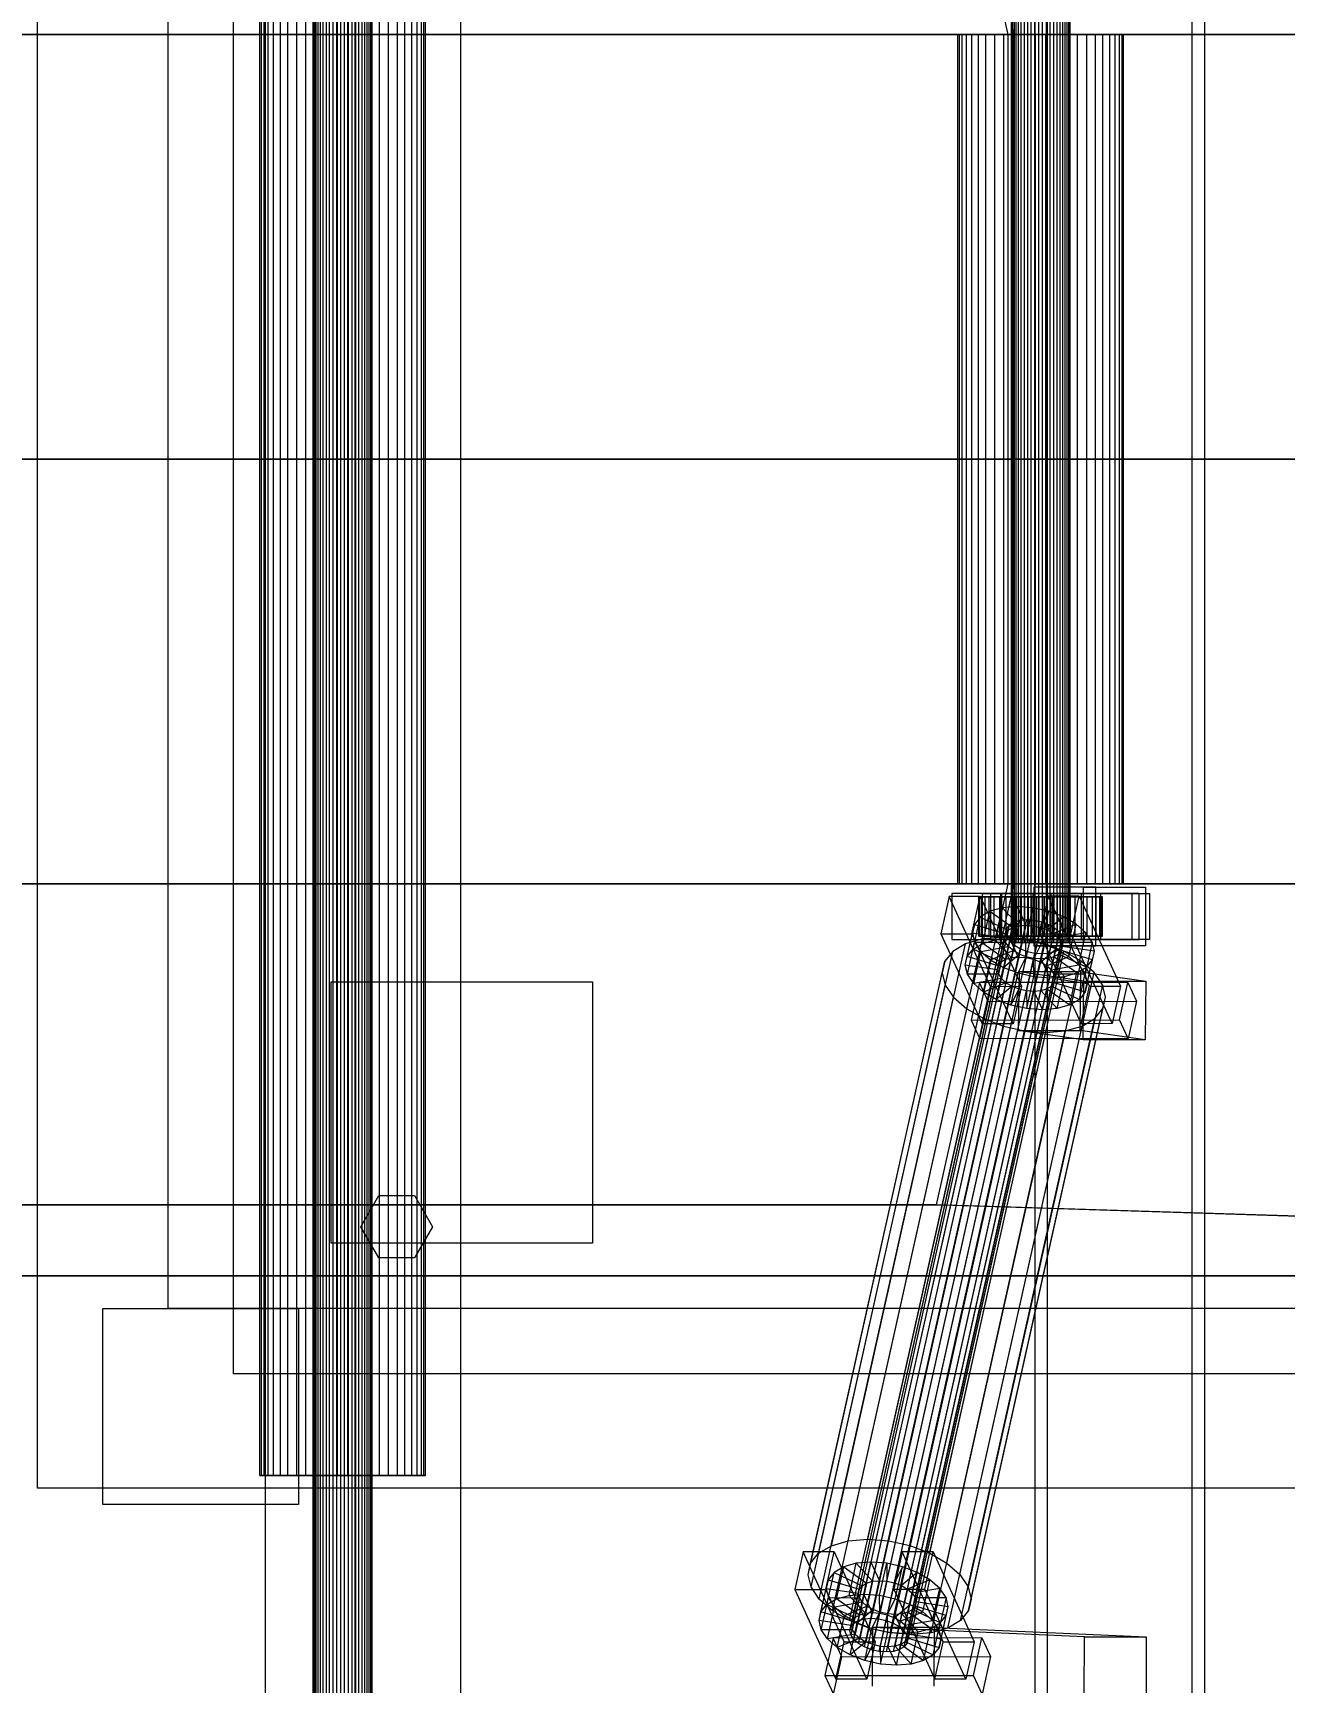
# Model space of a CAD drawing. Header units: millimetres. Extents: x -191664 to 191490, y -197311 to 10263.
# Drawn here: x 9918 to 10301, y -18374 to -17870 of the extents above; entities that cross this region are included whole.
import ezdxf

# ---------------------------------------------------------------- set-up
doc = ezdxf.new("R2010")
doc.units = ezdxf.units.MM
for name, color, linetype, lineweight in [('COTAS_INSTALACION_P', 30, 'Continuous', 0), ('superior_C01', 7, 'Continuous', 0), ('superior_mezcladora', 7, 'Continuous', 0)]:
    doc.layers.add(name, color=color, linetype=linetype, lineweight=lineweight)
doc.dimstyles.new('PLANTA_100', dxfattribs={"dimtxt": 250, "dimasz": 150, "dimexe": 150, "dimexo": 80, "dimgap": 100, "dimtad": 1, "dimtih": 1, "dimtoh": 1, "dimdec": 1, "dimdsep": 46, "dimcen": 0.09, "dimclrd": 1, "dimclre": 1, "dimclrt": 1, "dimadec": 0, "dimazin": 0, "dimtfac": 1, "dimtdec": 4, "dimtofl": 0, "dimtmove": 0, "dimatfit": 3, "dimfxl": 1, "dimtolj": 1, "dimtzin": 0, "dimarcsym": 0})

# ---------------------------------------------------------------- blocks, each defined once
blk = doc.blocks.new('*D5')
at = {"layer": 'COTAS_INSTALACION_P', "color": 1, "lineweight": -2, "transparency": 16777216}
for p, q in [((-1000, -18080), (-1000, -25850)), ((60117.12, -18080), (60117.12, -25850)), ((-850, -25700), (59967.12, -25700))]:
    blk.add_line(p, q, dxfattribs=at)
at = {"layer": 'COTAS_INSTALACION_P', "color": 1, "transparency": 16777216}
for points in [[(-850, -25675), (-850, -25725), (-1000, -25700)], [(59967.12, -25675), (59967.12, -25725), (60117.12, -25700)]]:
    blk.add_solid(points, dxfattribs=at)
at = {"layer": 'Defpoints', "color": 0, "transparency": 16777216}
for p in [(-1000, -18000), (60117.12, -18000), (60117.12, -25700)]:
    blk.add_point(p, dxfattribs=at)

msp = doc.modelspace()

# ---------------------------------------------------------------- linework, layer by layer
at = {"layer": 'superior_C01', "color": 139, "true_color": 0x354b57}
for p, q in [((9989.23, -17020), (9989.23, -18980)), ((10016.73, -17020), (10016.73, -18980)), ((10021.73, -18980), (10021.73, -17020)), ((10049.23, -18980), (10049.23, -17020)), ((10224.98, -17575), (10224.98, -18425)), ((10228.82, -18425), (10228.82, -17575)), ((10273.1, -18425), (10273.1, -17575)), ((10276.95, -17575), (10276.95, -18425)), ((10198.76, -18133.86), (10196.2, -18145.33)), ((10208.24, -18133.85), (10198.76, -18133.86)), ((10211.38, -18161.39), (10198.76, -18133.86)), ((10208.97, -18133), (10199.5, -18133)), ((10199.5, -18133), (10199.5, -18147)), ((10214.87, -18133), (10199.5, -18133)), ((10205.68, -18145.32), (10208.24, -18133.85)), ((10208.24, -18133.85), (10220.86, -18161.38)), ((10208.97, -18147), (10208.97, -18133)), ((10208.97, -18133), (10224.34, -18133)), ((10256.86, -18133), (10211.38, -18133)), ((10211.38, -18133), (10211.38, -18147)), ((10214.59, -18133), (10211.38, -18133)), ((10214.59, -18147), (10214.59, -18133)), ((10214.59, -18133), (10260.06, -18133)), ((10214.87, -18147), (10214.87, -18133)), ((10214.87, -18133), (10224.34, -18133)), ((10224.34, -18133), (10224.34, -18147)), ((10243.59, -18131), (10224.65, -18131)), ((10224.65, -18131), (10224.65, -18149)), ((10239.89, -18131), (10224.65, -18131)), ((10229.08, -18133.82), (10226.52, -18145.29)), ((10238.55, -18133.81), (10229.08, -18133.82)), ((10241.7, -18161.35), (10229.08, -18133.82)), ((10239.29, -18133), (10229.81, -18133)), ((10229.81, -18133), (10229.81, -18147)), ((10245.18, -18133), (10229.81, -18133)), ((10235.99, -18145.28), (10238.55, -18133.81)), ((10238.55, -18133.81), (10251.17, -18161.34)), ((10239.29, -18147), (10239.29, -18133)), ((10239.29, -18133), (10254.66, -18133)), ((10239.89, -18149), (10239.89, -18131)), ((10239.89, -18131), (10258.83, -18131)), ((10243.59, -18149), (10243.59, -18131)), ((10243.59, -18131), (10258.83, -18131)), ((10245.18, -18147), (10245.18, -18133)), ((10245.18, -18133), (10254.66, -18133)), ((10254.66, -18133), (10254.66, -18147)), ((10256.86, -18147), (10256.86, -18133)), ((10256.86, -18133), (10260.06, -18133)), ((10258.83, -18131), (10258.83, -18149)), ((10260.06, -18133), (10260.06, -18147)), ((10196.2, -18145.33), (10205.68, -18145.32)), ((10196.2, -18145.33), (10208.82, -18172.86)), ((10218.3, -18172.85), (10205.68, -18145.32)), ((10226.52, -18145.29), (10235.99, -18145.28)), ((10226.52, -18145.29), (10239.14, -18172.82)), ((10248.61, -18172.81), (10235.99, -18145.28)), ((10199.5, -18147), (10208.97, -18147)), ((10199.5, -18147), (10214.87, -18147)), ((10224.34, -18147), (10208.97, -18147)), ((10211.38, -18147), (10256.86, -18147)), ((10211.38, -18147), (10214.59, -18147)), ((10260.06, -18147), (10214.59, -18147)), ((10224.34, -18147), (10214.87, -18147)), ((10224.65, -18149), (10243.59, -18149)), ((10239.89, -18149), (10224.65, -18149)), ((10229.81, -18147), (10239.29, -18147)), ((10229.81, -18147), (10245.18, -18147)), ((10254.66, -18147), (10239.29, -18147)), ((10258.83, -18149), (10239.89, -18149)), ((10258.83, -18149), (10243.59, -18149)), ((10254.66, -18147), (10245.18, -18147)), ((10260.06, -18147), (10256.86, -18147)), ((10208.01, -18160.25), (10205.46, -18171.72)), ((10253.49, -18160.19), (10208.01, -18160.25)), ((10210.64, -18165.98), (10208.01, -18160.25)), ((10220.13, -18156.96), (10219.87, -18174.94)), ((10239.08, -18156.96), (10220.13, -18156.96)), ((10240.01, -18159.83), (10220.13, -18156.96)), ((10238.81, -18174.94), (10239.08, -18156.96)), ((10239.08, -18156.96), (10258.96, -18159.83)), ((10239.75, -18177.81), (10240.01, -18159.83)), ((10240.01, -18159.83), (10258.96, -18159.83)), ((10250.93, -18171.66), (10253.49, -18160.19)), ((10253.49, -18160.19), (10256.12, -18165.93)), ((10258.96, -18159.83), (10258.7, -18177.81)), ((10208.82, -18172.86), (10211.38, -18161.39)), ((10211.38, -18161.39), (10220.86, -18161.38)), ((10220.86, -18161.38), (10218.3, -18172.85)), ((10239.14, -18172.82), (10241.7, -18161.35)), ((10241.7, -18161.35), (10251.17, -18161.34)), ((10251.17, -18161.34), (10248.61, -18172.81)), ((10208.09, -18177.45), (10210.64, -18165.98)), ((10210.64, -18165.98), (10256.12, -18165.93)), ((10256.12, -18165.93), (10253.56, -18177.39)), ((10205.46, -18171.72), (10250.93, -18171.66)), ((10205.46, -18171.72), (10208.09, -18177.45)), ((10218.3, -18172.85), (10208.82, -18172.86)), ((10219.87, -18174.94), (10238.81, -18174.94)), ((10239.75, -18177.81), (10219.87, -18174.94)), ((10258.7, -18177.81), (10238.81, -18174.94)), ((10248.61, -18172.81), (10239.14, -18172.82)), ((10253.56, -18177.39), (10250.93, -18171.66)), ((10253.56, -18177.39), (10208.09, -18177.45)), ((10258.7, -18177.81), (10239.75, -18177.81)), ((10154, -18334.55), (10151.44, -18346.02)), ((10163.47, -18334.54), (10154, -18334.55)), ((10166.62, -18362.08), (10154, -18334.55)), ((10160.91, -18346.01), (10163.47, -18334.54)), ((10163.47, -18334.54), (10176.09, -18362.07)), ((10184.31, -18334.51), (10181.75, -18345.98)), ((10193.79, -18334.5), (10184.31, -18334.51)), ((10196.93, -18362.04), (10184.31, -18334.51)), ((10191.23, -18345.97), (10193.79, -18334.5)), ((10193.79, -18334.5), (10206.41, -18362.03)), ((10151.44, -18346.02), (10160.91, -18346.01)), ((10151.44, -18346.02), (10164.06, -18373.55)), ((10173.53, -18373.54), (10160.91, -18346.01)), ((10181.75, -18345.98), (10191.23, -18345.97)), ((10181.75, -18345.98), (10194.37, -18373.51)), ((10203.85, -18373.5), (10191.23, -18345.97)), ((10163.25, -18360.94), (10160.69, -18372.41)), ((10208.72, -18360.88), (10163.25, -18360.94)), ((10165.88, -18366.68), (10163.25, -18360.94)), ((10164.06, -18373.55), (10166.62, -18362.08)), ((10166.62, -18362.08), (10176.09, -18362.07)), ((10176.09, -18362.07), (10173.53, -18373.54)), ((10175.27, -18357.65), (10175.19, -18375.64)), ((10194.22, -18357.65), (10175.27, -18357.65)), ((10240.15, -18360.51), (10175.27, -18357.65)), ((10194.14, -18375.64), (10194.22, -18357.65)), ((10194.22, -18357.65), (10259.1, -18360.51)), ((10194.37, -18373.51), (10196.93, -18362.04)), ((10196.93, -18362.04), (10206.41, -18362.03)), ((10206.41, -18362.03), (10203.85, -18373.5)), ((10206.16, -18372.35), (10208.72, -18360.88)), ((10208.72, -18360.88), (10211.35, -18366.62)), ((10240.07, -18378.51), (10240.15, -18360.51)), ((10240.15, -18360.51), (10259.1, -18360.51)), ((10259.1, -18360.51), (10259.01, -18378.51)), ((10163.32, -18378.14), (10165.88, -18366.68)), ((10165.88, -18366.68), (10211.35, -18366.62)), ((10211.35, -18366.62), (10208.79, -18378.09)), ((10160.69, -18372.41), (10206.16, -18372.35)), ((10160.69, -18372.41), (10163.32, -18378.14)), ((10208.79, -18378.09), (10206.16, -18372.35)), ((10173.53, -18373.54), (10164.06, -18373.55)), ((10203.85, -18373.5), (10194.37, -18373.51))]:
    msp.add_line(p, q, dxfattribs=at)
at = {"layer": 'superior_C01', "color": 9, "true_color": 0xbac6cb}
for p, q in [((10004.02, -18440), (10004.02, -17560)), ((10004.18, -18440), (10004.18, -17560)), ((10004.48, -18440), (10004.48, -17560)), ((10004.94, -18440), (10004.94, -17560)), ((10005.52, -18440), (10005.52, -17560)), ((10006.25, -18440), (10006.25, -17560)), ((10007.06, -18440), (10007.06, -17560)), ((10008.02, -18440), (10008.02, -17560)), ((10009.01, -18440), (10009.01, -17560)), ((10010.12, -18440), (10010.12, -17560)), ((10011.24, -18440), (10011.24, -17560)), ((10012.43, -18440), (10012.43, -17560)), ((10013.58, -18440), (10013.58, -17560)), ((10014.77, -18440), (10014.77, -17560)), ((10015.89, -18440), (10015.89, -17560)), ((10017, -18440), (10017, -17560)), ((10018, -18440), (10018, -17560)), ((10018.95, -18440), (10018.95, -17560)), ((10019.76, -18440), (10019.76, -17560)), ((10020.5, -18440), (10020.5, -17560)), ((10021.07, -18440), (10021.07, -17560)), ((10021.53, -17560), (10021.53, -18440)), ((10021.83, -18440), (10021.83, -17560)), ((10021.99, -18440), (10021.99, -17560)), ((10217.78, -18148), (10217.78, -17852)), ((10217.93, -18148), (10217.93, -17852)), ((10218.23, -18148), (10218.23, -17852)), ((10218.69, -18148), (10218.69, -17852)), ((10219.27, -18148), (10219.27, -17852)), ((10220, -18148), (10220, -17852)), ((10220.81, -18148), (10220.81, -17852)), ((10221.77, -18148), (10221.77, -17852)), ((10222.77, -18148), (10222.77, -17852)), ((10223.88, -18148), (10223.88, -17852)), ((10224.99, -18148), (10224.99, -17852)), ((10226.18, -18148), (10226.18, -17852)), ((10227.33, -18148), (10227.33, -17852)), ((10228.52, -18148), (10228.52, -17852)), ((10229.64, -18148), (10229.64, -17852)), ((10230.75, -18148), (10230.75, -17852)), ((10231.75, -18148), (10231.75, -17852)), ((10232.7, -18148), (10232.7, -17852)), ((10233.52, -18148), (10233.52, -17852)), ((10234.25, -18148), (10234.25, -17852)), ((10234.82, -18148), (10234.82, -17852)), ((10235.28, -17852), (10235.28, -18148)), ((10235.58, -18148), (10235.58, -17852)), ((10235.74, -18148), (10235.74, -17852)), ((10168.35, -18358.68), (10216.04, -18144.88)), ((10168.63, -18357.43), (10216.32, -18143.64)), ((10169.5, -18356.36), (10217.18, -18142.56)), ((10170.89, -18355.54), (10218.57, -18141.74)), ((10172.71, -18355.02), (10220.39, -18141.22)), ((10174.83, -18354.84), (10222.52, -18141.04)), ((10177.12, -18355.02), (10224.81, -18141.22)), ((10179.41, -18355.53), (10227.1, -18141.73)), ((10181.55, -18356.35), (10229.24, -18142.55)), ((10183.4, -18357.42), (10231.09, -18143.62)), ((10184.82, -18358.66), (10232.51, -18144.86)), ((10216.32, -18143.64), (10216.04, -18144.88)), ((10216.04, -18144.88), (10216.36, -18146.22)), ((10217.18, -18142.56), (10216.32, -18143.64)), ((10218.57, -18141.74), (10217.18, -18142.56)), ((10220.39, -18141.22), (10218.57, -18141.74)), ((10222.52, -18141.04), (10220.39, -18141.22)), ((10224.81, -18141.22), (10222.52, -18141.04)), ((10227.1, -18141.73), (10224.81, -18141.22)), ((10229.24, -18142.55), (10227.1, -18141.73)), ((10231.09, -18143.62), (10229.24, -18142.55)), ((10232.51, -18144.86), (10231.09, -18143.62)), ((10233.41, -18146.2), (10232.51, -18144.86)), ((10168.67, -18360.02), (10216.36, -18146.22)), ((10169.57, -18361.35), (10217.26, -18147.55)), ((10171, -18362.6), (10218.69, -18148.8)), ((10172.84, -18363.66), (10220.53, -18149.86)), ((10184.9, -18363.65), (10232.59, -18149.85)), ((10233.41, -18146.2), (10185.72, -18360)), ((10185.76, -18362.58), (10233.45, -18148.78)), ((10186.05, -18361.33), (10233.73, -18147.53)), ((10216.36, -18146.22), (10217.26, -18147.55)), ((10217.26, -18147.55), (10218.69, -18148.8)), ((10218.23, -18148), (10217.78, -18148)), ((10217.78, -18148), (10217.93, -18148)), ((10217.93, -18148), (10218.69, -18148)), ((10219.27, -18148), (10218.23, -18148)), ((10218.69, -18148), (10220, -18148)), ((10218.69, -18148.8), (10220.53, -18149.86)), ((10220.81, -18148), (10219.27, -18148)), ((10220, -18148), (10221.77, -18148)), ((10220.53, -18149.86), (10222.67, -18150.68)), ((10222.77, -18148), (10220.81, -18148)), ((10221.77, -18148), (10223.88, -18148)), ((10224.99, -18148), (10222.77, -18148)), ((10223.88, -18148), (10226.18, -18148)), ((10227.33, -18148), (10224.99, -18148)), ((10226.18, -18148), (10228.52, -18148)), ((10229.64, -18148), (10227.33, -18148)), ((10228.52, -18148), (10230.75, -18148)), ((10231.75, -18148), (10229.64, -18148)), ((10230.75, -18148), (10232.7, -18148)), ((10231.2, -18150.67), (10232.59, -18149.85)), ((10233.52, -18148), (10231.75, -18148)), ((10232.59, -18149.85), (10233.45, -18148.78)), ((10232.7, -18148), (10234.25, -18148)), ((10233.73, -18147.53), (10233.41, -18146.2)), ((10233.45, -18148.78), (10233.73, -18147.53)), ((10234.82, -18148), (10233.52, -18148)), ((10234.25, -18148), (10235.28, -18148)), ((10235.58, -18148), (10234.82, -18148)), ((10235.28, -18148), (10235.74, -18148)), ((10235.74, -18148), (10235.58, -18148)), ((10174.98, -18364.48), (10222.67, -18150.68)), ((10177.28, -18364.99), (10224.97, -18151.2)), ((10179.56, -18365.17), (10227.25, -18151.37)), ((10181.69, -18364.99), (10229.38, -18151.19)), ((10183.51, -18364.47), (10231.2, -18150.67)), ((10222.67, -18150.68), (10224.97, -18151.2)), ((10224.97, -18151.2), (10227.25, -18151.37)), ((10227.25, -18151.37), (10229.38, -18151.19)), ((10229.38, -18151.19), (10231.2, -18150.67)), ((10168.35, -18358.68), (10168.63, -18357.43)), ((10168.63, -18357.43), (10169.5, -18356.36)), ((10169.5, -18356.36), (10170.89, -18355.54)), ((10170.89, -18355.54), (10172.71, -18355.02)), ((10172.71, -18355.02), (10174.83, -18354.84)), ((10174.83, -18354.84), (10177.12, -18355.02)), ((10177.12, -18355.02), (10179.41, -18355.53)), ((10179.41, -18355.53), (10181.55, -18356.35)), ((10181.55, -18356.35), (10183.4, -18357.42)), ((10183.4, -18357.42), (10184.82, -18358.66)), ((10168.67, -18360.02), (10168.35, -18358.68)), ((10169.57, -18361.35), (10168.67, -18360.02)), ((10171, -18362.6), (10169.57, -18361.35)), ((10184.82, -18358.66), (10185.72, -18360)), ((10185.72, -18360), (10186.05, -18361.33)), ((10186.05, -18361.33), (10185.76, -18362.58)), ((10172.84, -18363.66), (10171, -18362.6)), ((10174.98, -18364.48), (10172.84, -18363.66)), ((10177.28, -18364.99), (10174.98, -18364.48)), ((10179.56, -18365.17), (10177.28, -18364.99)), ((10181.69, -18364.99), (10179.56, -18365.17)), ((10183.51, -18364.47), (10181.69, -18364.99)), ((10184.9, -18363.65), (10183.51, -18364.47)), ((10185.76, -18362.58), (10184.9, -18363.65))]:
    msp.add_line(p, q, dxfattribs=at)
at = {"layer": 'superior_C01', "color": 252, "true_color": 0x83939a}
for p, q in [((9987.66, -18311.15), (9987.66, -17688.85)), ((9988.1, -18311.15), (9988.1, -17688.85)), ((9988.94, -18311.15), (9988.94, -17688.85)), ((9990.24, -18311.15), (9990.24, -17688.85)), ((9991.87, -18311.15), (9991.87, -17688.85)), ((9993.93, -18311.15), (9993.93, -17688.85)), ((9996.23, -18311.15), (9996.23, -17688.85)), ((9998.92, -18311.15), (9998.92, -17688.85)), ((10001.74, -18311.15), (10001.74, -17688.85)), ((10004.87, -18311.15), (10004.87, -17688.85)), ((10008.02, -18311.15), (10008.02, -17688.85)), ((10011.38, -18311.15), (10011.38, -17688.85)), ((10014.63, -18311.15), (10014.63, -17688.85)), ((10017.99, -18311.15), (10017.99, -17688.85)), ((10021.14, -18311.15), (10021.14, -17688.85)), ((10024.27, -18311.15), (10024.27, -17688.85)), ((10027.09, -18311.15), (10027.09, -17688.85)), ((10029.78, -18311.15), (10029.78, -17688.85)), ((10032.08, -18311.15), (10032.08, -17688.85)), ((10034.14, -18311.15), (10034.14, -17688.85)), ((10035.77, -18311.15), (10035.77, -17688.85)), ((10037.07, -17688.85), (10037.07, -18311.15)), ((10037.91, -18311.15), (10037.91, -17688.85)), ((10038.35, -18311.15), (10038.35, -17688.85)), ((10201.85, -17870), (10201.41, -17870)), ((10201.41, -17870), (10202.69, -17870)), ((10201.41, -18130), (10201.41, -17870)), ((10203.99, -17870), (10201.85, -17870)), ((10201.85, -18130), (10201.85, -17870)), ((10202.69, -17870), (10205.62, -17870)), ((10202.69, -18130), (10202.69, -17870)), ((10207.68, -17870), (10203.99, -17870)), ((10203.99, -18130), (10203.99, -17870)), ((10205.62, -17870), (10209.98, -17870)), ((10205.62, -18130), (10205.62, -17870)), ((10212.67, -17870), (10207.68, -17870)), ((10207.68, -18130), (10207.68, -17870)), ((10209.98, -17870), (10215.49, -17870)), ((10209.98, -18130), (10209.98, -17870)), ((10218.62, -17870), (10212.67, -17870)), ((10212.67, -18130), (10212.67, -17870)), ((10215.49, -17870), (10221.77, -17870)), ((10215.49, -18130), (10215.49, -17870)), ((10225.13, -17870), (10218.62, -17870)), ((10218.62, -18130), (10218.62, -17870)), ((10221.77, -17870), (10228.38, -17870)), ((10221.77, -18130), (10221.77, -17870)), ((10231.75, -17870), (10225.13, -17870)), ((10225.13, -18130), (10225.13, -17870)), ((10228.38, -17870), (10234.89, -17870)), ((10228.38, -18130), (10228.38, -17870)), ((10238.02, -17870), (10231.75, -17870)), ((10231.75, -18130), (10231.75, -17870)), ((10234.89, -17870), (10240.84, -17870)), ((10234.89, -18130), (10234.89, -17870)), ((10243.53, -17870), (10238.02, -17870)), ((10238.02, -18130), (10238.02, -17870)), ((10240.84, -17870), (10245.83, -17870)), ((10240.84, -18130), (10240.84, -17870)), ((10247.89, -17870), (10243.53, -17870)), ((10243.53, -18130), (10243.53, -17870)), ((10245.83, -17870), (10249.52, -17870)), ((10245.83, -18130), (10245.83, -17870)), ((10250.82, -17870), (10247.89, -17870)), ((10247.89, -18130), (10247.89, -17870)), ((10249.52, -17870), (10251.66, -17870)), ((10249.52, -18130), (10249.52, -17870)), ((10252.1, -17870), (10250.82, -17870)), ((10250.82, -17870), (10250.82, -18130)), ((10251.66, -17870), (10252.1, -17870)), ((10251.66, -18130), (10251.66, -17870)), ((10252.1, -18130), (10252.1, -17870)), ((10202.69, -18130), (10201.41, -18130)), ((10201.41, -18130), (10201.85, -18130)), ((10201.85, -18130), (10203.99, -18130)), ((10205.62, -18130), (10202.69, -18130)), ((10203.99, -18130), (10207.68, -18130)), ((10209.98, -18130), (10205.62, -18130)), ((10207.68, -18130), (10212.67, -18130)), ((10215.49, -18130), (10209.98, -18130)), ((10212.67, -18130), (10218.62, -18130)), ((10221.77, -18130), (10215.49, -18130)), ((10218.62, -18130), (10225.13, -18130)), ((10228.38, -18130), (10221.77, -18130)), ((10225.13, -18130), (10231.75, -18130)), ((10234.89, -18130), (10228.38, -18130)), ((10231.75, -18130), (10238.02, -18130)), ((10240.84, -18130), (10234.89, -18130)), ((10238.02, -18130), (10243.53, -18130)), ((10245.83, -18130), (10240.84, -18130)), ((10243.53, -18130), (10247.89, -18130)), ((10249.52, -18130), (10245.83, -18130)), ((10247.89, -18130), (10250.82, -18130)), ((10251.66, -18130), (10249.52, -18130)), ((10250.82, -18130), (10252.1, -18130)), ((10252.1, -18130), (10251.66, -18130)), ((10162.67, -18332.66), (10203.78, -18148.35)), ((10167.81, -18331.2), (10208.92, -18146.89)), ((10173.81, -18330.69), (10214.92, -18146.38)), ((10180.26, -18331.18), (10221.38, -18146.87)), ((10186.73, -18332.63), (10227.85, -18148.32)), ((10203.78, -18148.35), (10199.86, -18150.67)), ((10208.92, -18146.89), (10203.78, -18148.35)), ((10214.92, -18146.38), (10208.92, -18146.89)), ((10221.38, -18146.87), (10214.92, -18146.38)), ((10227.85, -18148.32), (10221.38, -18146.87)), ((10233.89, -18150.63), (10227.85, -18148.32)), ((10156.31, -18338), (10197.42, -18153.69)), ((10158.75, -18334.98), (10199.86, -18150.67)), ((10192.78, -18334.94), (10233.89, -18150.63)), ((10197.42, -18153.69), (10196.63, -18157.21)), ((10199.86, -18150.67), (10197.42, -18153.69)), ((10197.99, -18337.95), (10239.1, -18153.64)), ((10239.1, -18153.64), (10233.89, -18150.63)), ((10243.11, -18157.15), (10239.1, -18153.64)), ((10155.52, -18341.52), (10196.63, -18157.21)), ((10196.63, -18157.21), (10197.53, -18160.98)), ((10202, -18341.46), (10243.11, -18157.15)), ((10245.66, -18160.92), (10243.11, -18157.15)), ((10156.42, -18345.29), (10197.53, -18160.98)), ((10158.97, -18349.06), (10200.08, -18164.75)), ((10197.53, -18160.98), (10200.08, -18164.75)), ((10200.08, -18164.75), (10204.1, -18168.26)), ((10245.66, -18160.92), (10204.55, -18345.23)), ((10205.46, -18349), (10246.57, -18164.69)), ((10246.57, -18164.69), (10245.66, -18160.92)), ((10245.78, -18168.21), (10246.57, -18164.69)), ((10162.99, -18352.57), (10204.1, -18168.26)), ((10204.1, -18168.26), (10209.31, -18171.28)), ((10204.66, -18352.52), (10245.78, -18168.21)), ((10243.34, -18171.23), (10245.78, -18168.21)), ((10168.19, -18355.58), (10209.31, -18171.28)), ((10174.24, -18357.89), (10215.35, -18173.58)), ((10180.71, -18359.34), (10221.82, -18175.03)), ((10187.16, -18359.83), (10228.28, -18175.52)), ((10193.17, -18359.33), (10234.28, -18175.02)), ((10198.3, -18357.86), (10239.41, -18173.55)), ((10202.22, -18355.54), (10243.34, -18171.23)), ((10209.31, -18171.28), (10215.35, -18173.58)), ((10215.35, -18173.58), (10221.82, -18175.03)), ((10221.82, -18175.03), (10228.28, -18175.52)), ((10228.28, -18175.52), (10234.28, -18175.02)), ((10234.28, -18175.02), (10239.41, -18173.55)), ((10239.41, -18173.55), (10243.34, -18171.23)), ((9988.94, -18311.15), (9987.66, -18311.15)), ((9987.66, -18311.15), (9988.1, -18311.15)), ((9988.1, -18311.15), (9990.24, -18311.15)), ((9991.87, -18311.15), (9988.94, -18311.15)), ((9990.24, -18311.15), (9993.93, -18311.15)), ((9996.23, -18311.15), (9991.87, -18311.15)), ((9993.93, -18311.15), (9998.92, -18311.15)), ((10001.74, -18311.15), (9996.23, -18311.15)), ((9998.92, -18311.15), (10004.87, -18311.15)), ((10008.02, -18311.15), (10001.74, -18311.15)), ((10004.87, -18311.15), (10011.38, -18311.15)), ((10014.63, -18311.15), (10008.02, -18311.15)), ((10011.38, -18311.15), (10017.99, -18311.15)), ((10021.14, -18311.15), (10014.63, -18311.15)), ((10017.99, -18311.15), (10024.27, -18311.15)), ((10027.09, -18311.15), (10021.14, -18311.15)), ((10024.27, -18311.15), (10029.78, -18311.15)), ((10032.08, -18311.15), (10027.09, -18311.15)), ((10029.78, -18311.15), (10034.14, -18311.15)), ((10035.77, -18311.15), (10032.08, -18311.15)), ((10034.14, -18311.15), (10037.07, -18311.15)), ((10037.91, -18311.15), (10035.77, -18311.15)), ((10037.07, -18311.15), (10038.35, -18311.15)), ((10038.35, -18311.15), (10037.91, -18311.15)), ((10162.67, -18332.66), (10167.81, -18331.2)), ((10167.81, -18331.2), (10173.81, -18330.69)), ((10173.81, -18330.69), (10180.26, -18331.18)), ((10180.26, -18331.18), (10186.73, -18332.63)), ((10156.31, -18338), (10158.75, -18334.98)), ((10158.75, -18334.98), (10162.67, -18332.66)), ((10186.73, -18332.63), (10192.78, -18334.94)), ((10192.78, -18334.94), (10197.99, -18337.95)), ((10155.52, -18341.52), (10156.31, -18338)), ((10156.42, -18345.29), (10155.52, -18341.52)), ((10197.99, -18337.95), (10202, -18341.46)), ((10202, -18341.46), (10204.55, -18345.23)), ((10158.97, -18349.06), (10156.42, -18345.29)), ((10204.55, -18345.23), (10205.46, -18349)), ((10162.99, -18352.57), (10158.97, -18349.06)), ((10205.46, -18349), (10204.66, -18352.52)), ((10168.19, -18355.58), (10162.99, -18352.57)), ((10174.24, -18357.89), (10168.19, -18355.58)), ((10202.22, -18355.54), (10198.3, -18357.86)), ((10204.66, -18352.52), (10202.22, -18355.54)), ((10180.71, -18359.34), (10174.24, -18357.89)), ((10187.16, -18359.83), (10180.71, -18359.34)), ((10193.17, -18359.33), (10187.16, -18359.83)), ((10198.3, -18357.86), (10193.17, -18359.33))]:
    msp.add_line(p, q, dxfattribs=at)
at = {"layer": 'superior_C01', "color": 139, "true_color": 0x345e4e}
for p, q in [((10194.79, -17771.7), (10216.71, -17870)), ((10218.62, -17870), (10196.7, -17771.7)), ((9790.16, -17870), (10216.71, -17870)), ((10218.62, -17870), (9792.07, -17870)), ((10216.71, -17870), (10216.71, -18000)), ((10216.71, -17870), (10885.28, -17870)), ((10218.62, -18000), (10218.62, -17870)), ((10887.19, -17870), (10218.62, -17870)), ((9790.16, -18000), (10216.71, -18000)), ((10218.62, -18000), (9792.07, -18000)), ((10216.71, -18000), (10216.71, -18130)), ((10216.71, -18000), (10885.28, -18000)), ((10218.62, -18130), (10218.62, -18000)), ((10887.19, -18000), (10218.62, -18000)), ((9790.16, -18130), (10216.71, -18130)), ((10218.62, -18130), (9792.07, -18130)), ((10216.71, -18130), (10194.79, -18228.3)), ((10196.7, -18228.3), (10218.62, -18130)), ((10216.71, -18130), (10885.28, -18130)), ((10887.19, -18130), (10218.62, -18130)), ((10194.79, -18228.3), (9768.23, -18228.3)), ((9770.14, -18228.3), (10196.7, -18228.3)), ((10194.79, -18228.3), (10196.7, -18228.3)), ((10885.28, -18250), (10194.79, -18228.3)), ((10196.7, -18228.3), (10887.19, -18250))]:
    msp.add_line(p, q, dxfattribs=at)
at = {"layer": 'superior_C01', "color": 155, "true_color": 0x617580}
for p, q in [((10208.13, -18134), (10207.8, -18134)), ((10207.8, -18134), (10217.78, -18134)), ((10207.8, -18146), (10207.8, -18134)), ((10207.8, -18134), (10208.76, -18134)), ((10209.73, -18134), (10208.13, -18134)), ((10208.13, -18134), (10217.93, -18134)), ((10208.13, -18146), (10208.13, -18134)), ((10208.76, -18134), (10218.23, -18134)), ((10208.76, -18146), (10208.76, -18134)), ((10208.76, -18134), (10210.94, -18134)), ((10212.49, -18134), (10209.73, -18134)), ((10209.73, -18134), (10218.69, -18134)), ((10209.73, -18146), (10209.73, -18134)), ((10210.94, -18134), (10219.27, -18134)), ((10210.94, -18146), (10210.94, -18134)), ((10210.94, -18134), (10214.21, -18134)), ((10216.22, -18134), (10212.49, -18134)), ((10212.49, -18134), (10220, -18134)), ((10212.49, -18146), (10212.49, -18134)), ((10214.21, -18134), (10220.81, -18134)), ((10214.21, -18146), (10214.21, -18134)), ((10214.21, -18134), (10218.33, -18134)), ((10220.67, -18134), (10216.22, -18134)), ((10216.22, -18134), (10221.77, -18134)), ((10216.22, -18146), (10216.22, -18134)), ((10217.78, -18134), (10217.93, -18134)), ((10217.78, -18134), (10217.78, -18146)), ((10218.23, -18134), (10217.78, -18134)), ((10217.93, -18134), (10218.69, -18134)), ((10217.93, -18134), (10217.93, -18146)), ((10218.23, -18134), (10218.23, -18146)), ((10219.27, -18134), (10218.23, -18134)), ((10218.33, -18134), (10222.77, -18134)), ((10218.33, -18146), (10218.33, -18134)), ((10218.33, -18134), (10223.02, -18134)), ((10218.69, -18134), (10220, -18134)), ((10218.69, -18134), (10218.69, -18146)), ((10219.27, -18134), (10219.27, -18146)), ((10220.81, -18134), (10219.27, -18134)), ((10220, -18134), (10221.77, -18134)), ((10220, -18134), (10220, -18146)), ((10225.54, -18134), (10220.67, -18134)), ((10220.67, -18134), (10223.88, -18134)), ((10220.67, -18146), (10220.67, -18134)), ((10220.81, -18134), (10220.81, -18146)), ((10222.77, -18134), (10220.81, -18134)), ((10221.77, -18134), (10223.88, -18134)), ((10221.77, -18134), (10221.77, -18146)), ((10222.77, -18134), (10222.77, -18146)), ((10224.99, -18134), (10222.77, -18134)), ((10223.02, -18134), (10224.99, -18134)), ((10223.02, -18146), (10223.02, -18134)), ((10223.02, -18134), (10227.97, -18134)), ((10223.88, -18134), (10226.18, -18134)), ((10223.88, -18134), (10223.88, -18146)), ((10224.99, -18134), (10224.99, -18146)), ((10227.33, -18134), (10224.99, -18134)), ((10230.49, -18134), (10225.54, -18134)), ((10225.54, -18134), (10226.18, -18134)), ((10225.54, -18146), (10225.54, -18134)), ((10226.18, -18134), (10228.52, -18134)), ((10226.18, -18134), (10226.18, -18146)), ((10227.97, -18134), (10227.33, -18134)), ((10227.33, -18134), (10227.33, -18146)), ((10229.64, -18134), (10227.33, -18134)), ((10227.97, -18146), (10227.97, -18134)), ((10227.97, -18134), (10232.84, -18134)), ((10230.49, -18134), (10228.52, -18134)), ((10228.52, -18134), (10230.75, -18134)), ((10228.52, -18134), (10228.52, -18146)), ((10232.84, -18134), (10229.64, -18134)), ((10229.64, -18134), (10229.64, -18146)), ((10231.75, -18134), (10229.64, -18134)), ((10235.18, -18134), (10230.49, -18134)), ((10230.49, -18146), (10230.49, -18134)), ((10235.18, -18134), (10230.75, -18134)), ((10230.75, -18134), (10232.7, -18134)), ((10230.75, -18134), (10230.75, -18146)), ((10237.29, -18134), (10231.75, -18134)), ((10231.75, -18134), (10231.75, -18146)), ((10233.52, -18134), (10231.75, -18134)), ((10239.3, -18134), (10232.7, -18134)), ((10232.7, -18134), (10234.25, -18134)), ((10232.7, -18134), (10232.7, -18146)), ((10232.84, -18146), (10232.84, -18134)), ((10232.84, -18134), (10237.29, -18134)), ((10241.02, -18134), (10233.52, -18134)), ((10233.52, -18134), (10233.52, -18146)), ((10234.82, -18134), (10233.52, -18134)), ((10242.57, -18134), (10234.25, -18134)), ((10234.25, -18134), (10235.28, -18134)), ((10234.25, -18134), (10234.25, -18146)), ((10243.79, -18134), (10234.82, -18134)), ((10234.82, -18134), (10234.82, -18146)), ((10235.58, -18134), (10234.82, -18134)), ((10239.3, -18134), (10235.18, -18134)), ((10235.18, -18146), (10235.18, -18134)), ((10235.28, -18134), (10244.76, -18134)), ((10235.28, -18146), (10235.28, -18134)), ((10235.28, -18134), (10235.74, -18134)), ((10245.39, -18134), (10235.58, -18134)), ((10235.58, -18134), (10235.58, -18146)), ((10235.74, -18134), (10235.58, -18134)), ((10245.72, -18134), (10235.74, -18134)), ((10235.74, -18134), (10235.74, -18146)), ((10237.29, -18146), (10237.29, -18134)), ((10237.29, -18134), (10241.02, -18134)), ((10242.57, -18134), (10239.3, -18134)), ((10239.3, -18146), (10239.3, -18134)), ((10241.02, -18146), (10241.02, -18134)), ((10241.02, -18134), (10243.79, -18134)), ((10244.76, -18134), (10242.57, -18134)), ((10242.57, -18146), (10242.57, -18134)), ((10243.79, -18146), (10243.79, -18134)), ((10243.79, -18134), (10245.39, -18134)), ((10244.76, -18134), (10244.76, -18146)), ((10245.72, -18134), (10244.76, -18134)), ((10245.39, -18146), (10245.39, -18134)), ((10245.39, -18134), (10245.72, -18134)), ((10245.72, -18146), (10245.72, -18134)), ((10206.07, -18149.99), (10208.26, -18140.16)), ((10208.26, -18140.16), (10206.44, -18142.42)), ((10211.2, -18138.42), (10208.26, -18140.16)), ((10208.26, -18140.16), (10216.82, -18144.2)), ((10209, -18148.25), (10211.2, -18138.42)), ((10215.04, -18137.32), (10211.2, -18138.42)), ((10211.2, -18138.42), (10218.21, -18143.38)), ((10212.84, -18147.15), (10215.04, -18137.32)), ((10219.53, -18136.95), (10215.04, -18137.32)), ((10215.04, -18137.32), (10220.03, -18142.86)), ((10217.33, -18146.78), (10219.53, -18136.95)), ((10224.35, -18137.31), (10219.53, -18136.95)), ((10219.53, -18136.95), (10222.16, -18142.68)), ((10222.16, -18147.14), (10224.35, -18137.31)), ((10229.2, -18138.4), (10224.35, -18137.31)), ((10224.35, -18137.31), (10224.44, -18142.86)), ((10229.2, -18138.4), (10226.74, -18143.37)), ((10227, -18148.23), (10229.2, -18138.4)), ((10233.72, -18140.12), (10228.88, -18144.19)), ((10233.72, -18140.12), (10229.2, -18138.4)), ((10231.52, -18149.95), (10233.72, -18140.12)), ((10237.61, -18142.38), (10233.72, -18140.12)), ((10203.65, -18154.88), (10205.84, -18145.05)), ((10204.24, -18152.25), (10206.44, -18142.42)), ((10206.44, -18142.42), (10205.84, -18145.05)), ((10205.84, -18145.05), (10215.67, -18146.52)), ((10205.84, -18145.05), (10206.52, -18147.87)), ((10206.44, -18142.42), (10215.95, -18145.27)), ((10215.95, -18145.27), (10213.76, -18155.1)), ((10216.82, -18144.2), (10214.63, -18154.03)), ((10215.67, -18146.52), (10215.95, -18145.27)), ((10215.95, -18145.27), (10216.82, -18144.2)), ((10218.21, -18143.38), (10216.02, -18153.21)), ((10216.82, -18144.2), (10218.21, -18143.38)), ((10220.03, -18142.86), (10217.84, -18152.69)), ((10218.21, -18143.38), (10220.03, -18142.86)), ((10222.16, -18142.68), (10219.96, -18152.51)), ((10220.03, -18142.86), (10222.16, -18142.68)), ((10222.16, -18142.68), (10224.44, -18142.86)), ((10224.44, -18142.86), (10222.25, -18152.69)), ((10224.44, -18142.86), (10226.74, -18143.37)), ((10226.74, -18143.37), (10224.54, -18153.2)), ((10228.88, -18144.19), (10226.68, -18154.02)), ((10226.74, -18143.37), (10228.88, -18144.19)), ((10230.72, -18145.26), (10228.53, -18155.08)), ((10228.88, -18144.19), (10230.72, -18145.26)), ((10237.61, -18142.38), (10230.72, -18145.26)), ((10230.72, -18145.26), (10232.14, -18146.5)), ((10240.61, -18145), (10232.14, -18146.5)), ((10235.42, -18152.21), (10237.61, -18142.38)), ((10240.61, -18145), (10237.61, -18142.38)), ((10238.42, -18154.83), (10240.61, -18145)), ((10242.52, -18147.82), (10240.61, -18145)), ((10204.24, -18152.25), (10206.07, -18149.99)), ((10204.33, -18157.7), (10206.52, -18147.87)), ((10206.07, -18149.99), (10209, -18148.25)), ((10214.63, -18154.03), (10206.07, -18149.99)), ((10206.52, -18147.87), (10216, -18147.86)), ((10206.52, -18147.87), (10208.43, -18150.69)), ((10217.78, -18146), (10207.8, -18146)), ((10207.8, -18146), (10208.13, -18146)), ((10208.76, -18146), (10207.8, -18146)), ((10217.93, -18146), (10208.13, -18146)), ((10208.13, -18146), (10209.73, -18146)), ((10208.43, -18150.69), (10216.9, -18149.19)), ((10218.23, -18146), (10208.76, -18146)), ((10210.94, -18146), (10208.76, -18146)), ((10209, -18148.25), (10212.84, -18147.15)), ((10216.02, -18153.21), (10209, -18148.25)), ((10218.69, -18146), (10209.73, -18146)), ((10209.73, -18146), (10212.49, -18146)), ((10219.27, -18146), (10210.94, -18146)), ((10214.21, -18146), (10210.94, -18146)), ((10211.43, -18153.31), (10218.32, -18150.44)), ((10220, -18146), (10212.49, -18146)), ((10212.49, -18146), (10216.22, -18146)), ((10212.84, -18147.15), (10217.33, -18146.78)), ((10217.84, -18152.69), (10212.84, -18147.15)), ((10215.67, -18146.52), (10213.48, -18156.35)), ((10216, -18147.86), (10213.8, -18157.69)), ((10220.81, -18146), (10214.21, -18146)), ((10218.33, -18146), (10214.21, -18146)), ((10216.9, -18149.19), (10214.71, -18159.02)), ((10216, -18147.86), (10215.67, -18146.52)), ((10216.9, -18149.19), (10216, -18147.86)), ((10218.32, -18150.44), (10216.13, -18160.27)), ((10221.77, -18146), (10216.22, -18146)), ((10216.22, -18146), (10220.67, -18146)), ((10218.32, -18150.44), (10216.9, -18149.19)), ((10219.96, -18152.51), (10217.33, -18146.78)), ((10217.33, -18146.78), (10222.16, -18147.14)), ((10217.93, -18146), (10217.78, -18146)), ((10217.78, -18146), (10218.23, -18146)), ((10218.69, -18146), (10217.93, -18146)), ((10218.23, -18146), (10219.27, -18146)), ((10220.17, -18151.5), (10218.32, -18150.44)), ((10222.77, -18146), (10218.33, -18146)), ((10223.02, -18146), (10218.33, -18146)), ((10220, -18146), (10218.69, -18146)), ((10219.27, -18146), (10220.81, -18146)), ((10221.77, -18146), (10220, -18146)), ((10223.88, -18146), (10220.67, -18146)), ((10220.67, -18146), (10225.54, -18146)), ((10220.81, -18146), (10222.77, -18146)), ((10223.88, -18146), (10221.77, -18146)), ((10222.25, -18152.69), (10222.16, -18147.14)), ((10222.16, -18147.14), (10227, -18148.23)), ((10222.77, -18146), (10224.99, -18146)), ((10224.99, -18146), (10223.02, -18146)), ((10227.97, -18146), (10223.02, -18146)), ((10226.18, -18146), (10223.88, -18146)), ((10224.54, -18153.2), (10227, -18148.23)), ((10224.99, -18146), (10227.33, -18146)), ((10226.18, -18146), (10225.54, -18146)), ((10225.54, -18146), (10230.49, -18146)), ((10228.52, -18146), (10226.18, -18146)), ((10226.68, -18154.02), (10231.52, -18149.95)), ((10227, -18148.23), (10231.52, -18149.95)), ((10227.33, -18146), (10227.97, -18146)), ((10227.33, -18146), (10229.64, -18146)), ((10232.84, -18146), (10227.97, -18146)), ((10230.75, -18146), (10228.52, -18146)), ((10228.52, -18146), (10230.49, -18146)), ((10229.64, -18146), (10232.84, -18146)), ((10229.64, -18146), (10231.75, -18146)), ((10232.14, -18146.5), (10229.95, -18156.33)), ((10230.49, -18146), (10235.18, -18146)), ((10232.7, -18146), (10230.75, -18146)), ((10230.75, -18146), (10235.18, -18146)), ((10230.85, -18157.66), (10233.05, -18147.83)), ((10233.09, -18150.42), (10230.9, -18160.25)), ((10233.37, -18149.17), (10231.18, -18159)), ((10231.52, -18149.95), (10235.42, -18152.21)), ((10231.75, -18146), (10237.29, -18146)), ((10231.75, -18146), (10233.52, -18146)), ((10232.14, -18146.5), (10233.05, -18147.83)), ((10233.09, -18150.42), (10232.22, -18151.49)), ((10234.25, -18146), (10232.7, -18146)), ((10232.7, -18146), (10239.3, -18146)), ((10237.29, -18146), (10232.84, -18146)), ((10233.05, -18147.83), (10242.52, -18147.82)), ((10233.05, -18147.83), (10233.37, -18149.17)), ((10233.37, -18149.17), (10233.09, -18150.42)), ((10242.61, -18153.27), (10233.09, -18150.42)), ((10243.2, -18150.64), (10233.37, -18149.17)), ((10233.52, -18146), (10241.02, -18146)), ((10233.52, -18146), (10234.82, -18146)), ((10235.28, -18146), (10234.25, -18146)), ((10234.25, -18146), (10242.57, -18146)), ((10234.82, -18146), (10243.79, -18146)), ((10234.82, -18146), (10235.58, -18146)), ((10235.18, -18146), (10239.3, -18146)), ((10244.76, -18146), (10235.28, -18146)), ((10235.74, -18146), (10235.28, -18146)), ((10235.58, -18146), (10245.39, -18146)), ((10235.58, -18146), (10235.74, -18146)), ((10235.74, -18146), (10245.72, -18146)), ((10241.02, -18146), (10237.29, -18146)), ((10239.3, -18146), (10242.57, -18146)), ((10242.52, -18147.82), (10240.33, -18157.65)), ((10243.79, -18146), (10241.02, -18146)), ((10243.2, -18150.64), (10242.52, -18147.82)), ((10242.57, -18146), (10244.76, -18146)), ((10245.39, -18146), (10243.79, -18146)), ((10244.76, -18146), (10245.72, -18146)), ((10245.72, -18146), (10245.39, -18146)), ((10203.65, -18154.88), (10204.24, -18152.25)), ((10213.48, -18156.35), (10203.65, -18154.88)), ((10204.33, -18157.7), (10203.65, -18154.88)), ((10213.76, -18155.1), (10204.24, -18152.25)), ((10206.24, -18160.52), (10208.43, -18150.69)), ((10208.43, -18150.69), (10211.43, -18153.31)), ((10209.24, -18163.14), (10211.43, -18153.31)), ((10211.43, -18153.31), (10215.33, -18155.57)), ((10213.76, -18155.1), (10213.48, -18156.35)), ((10214.63, -18154.03), (10213.76, -18155.1)), ((10216.02, -18153.21), (10214.63, -18154.03)), ((10215.33, -18155.57), (10220.17, -18151.5)), ((10217.84, -18152.69), (10216.02, -18153.21)), ((10219.96, -18152.51), (10217.84, -18152.69)), ((10220.17, -18151.5), (10217.97, -18161.33)), ((10219.85, -18157.29), (10222.31, -18152.32)), ((10222.25, -18152.69), (10219.96, -18152.51)), ((10222.31, -18152.32), (10220.11, -18162.15)), ((10222.31, -18152.32), (10220.17, -18151.5)), ((10224.54, -18153.2), (10222.25, -18152.69)), ((10224.6, -18152.83), (10222.31, -18152.32)), ((10224.6, -18152.83), (10222.41, -18162.66)), ((10226.68, -18154.02), (10224.54, -18153.2)), ((10224.69, -18158.38), (10224.6, -18152.83)), ((10226.89, -18153.01), (10224.6, -18152.83)), ((10226.89, -18153.01), (10224.7, -18162.84)), ((10228.53, -18155.08), (10226.68, -18154.02)), ((10229.01, -18152.83), (10226.82, -18162.66)), ((10229.01, -18152.83), (10226.89, -18153.01)), ((10229.52, -18158.74), (10226.89, -18153.01)), ((10228.53, -18155.08), (10235.42, -18152.21)), ((10229.95, -18156.33), (10228.53, -18155.08)), ((10230.83, -18152.31), (10228.64, -18162.14)), ((10230.83, -18152.31), (10229.01, -18152.83)), ((10234.01, -18158.37), (10229.01, -18152.83)), ((10229.95, -18156.33), (10238.42, -18154.83)), ((10232.22, -18151.49), (10230.03, -18161.32)), ((10232.22, -18151.49), (10230.83, -18152.31)), ((10237.85, -18157.27), (10230.83, -18152.31)), ((10240.78, -18155.54), (10232.22, -18151.49)), ((10235.42, -18152.21), (10238.42, -18154.83)), ((10237.85, -18157.27), (10240.78, -18155.54)), ((10238.42, -18154.83), (10240.33, -18157.65)), ((10238.59, -18165.37), (10240.78, -18155.54)), ((10240.41, -18163.1), (10242.61, -18153.27)), ((10240.78, -18155.54), (10242.61, -18153.27)), ((10241.01, -18160.47), (10243.2, -18150.64)), ((10242.61, -18153.27), (10243.2, -18150.64)), ((10213.8, -18157.69), (10204.33, -18157.7)), ((10206.24, -18160.52), (10204.33, -18157.7)), ((10214.71, -18159.02), (10206.24, -18160.52)), ((10209.24, -18163.14), (10206.24, -18160.52)), ((10216.13, -18160.27), (10209.24, -18163.14)), ((10213.13, -18165.4), (10215.33, -18155.57)), ((10213.48, -18156.35), (10213.8, -18157.69)), ((10213.8, -18157.69), (10214.71, -18159.02)), ((10214.71, -18159.02), (10216.13, -18160.27)), ((10215.33, -18155.57), (10219.85, -18157.29)), ((10216.13, -18160.27), (10217.97, -18161.33)), ((10217.66, -18167.12), (10219.85, -18157.29)), ((10219.85, -18157.29), (10224.69, -18158.38)), ((10222.5, -18168.21), (10224.69, -18158.38)), ((10224.69, -18158.38), (10229.52, -18158.74)), ((10227.32, -18168.57), (10229.52, -18158.74)), ((10229.52, -18158.74), (10234.01, -18158.37)), ((10230.85, -18157.66), (10229.95, -18156.33)), ((10230.03, -18161.32), (10230.9, -18160.25)), ((10240.33, -18157.65), (10230.85, -18157.66)), ((10231.18, -18159), (10230.85, -18157.66)), ((10230.9, -18160.25), (10231.18, -18159)), ((10230.9, -18160.25), (10240.41, -18163.1)), ((10231.18, -18159), (10241.01, -18160.47)), ((10231.81, -18168.2), (10234.01, -18158.37)), ((10234.01, -18158.37), (10237.85, -18157.27)), ((10235.65, -18167.1), (10237.85, -18157.27)), ((10240.33, -18157.65), (10241.01, -18160.47)), ((10241.01, -18160.47), (10240.41, -18163.1)), ((10213.13, -18165.4), (10209.24, -18163.14)), ((10217.97, -18161.33), (10213.13, -18165.4)), ((10217.66, -18167.12), (10213.13, -18165.4)), ((10220.11, -18162.15), (10217.66, -18167.12)), ((10217.97, -18161.33), (10220.11, -18162.15)), ((10220.11, -18162.15), (10222.41, -18162.66)), ((10222.41, -18162.66), (10222.5, -18168.21)), ((10222.41, -18162.66), (10224.7, -18162.84)), ((10224.7, -18162.84), (10226.82, -18162.66)), ((10224.7, -18162.84), (10227.32, -18168.57)), ((10226.82, -18162.66), (10228.64, -18162.14)), ((10226.82, -18162.66), (10231.81, -18168.2)), ((10228.64, -18162.14), (10230.03, -18161.32)), ((10228.64, -18162.14), (10235.65, -18167.1)), ((10230.03, -18161.32), (10238.59, -18165.37)), ((10238.59, -18165.37), (10235.65, -18167.1)), ((10240.41, -18163.1), (10238.59, -18165.37)), ((10222.5, -18168.21), (10217.66, -18167.12)), ((10227.32, -18168.57), (10222.5, -18168.21)), ((10231.81, -18168.2), (10227.32, -18168.57)), ((10235.65, -18167.1), (10231.81, -18168.2)), ((10161.3, -18350.68), (10163.5, -18340.85)), ((10163.5, -18340.85), (10161.67, -18343.11)), ((10166.43, -18339.11), (10163.5, -18340.85)), ((10163.5, -18340.85), (10172.05, -18344.9)), ((10164.24, -18348.94), (10166.43, -18339.11)), ((10170.27, -18338.02), (10166.43, -18339.11)), ((10166.43, -18339.11), (10173.44, -18344.07)), ((10168.08, -18347.85), (10170.27, -18338.02)), ((10174.76, -18337.64), (10170.27, -18338.02)), ((10170.27, -18338.02), (10175.26, -18343.55)), ((10172.57, -18347.47), (10174.76, -18337.64)), ((10179.59, -18338.01), (10174.76, -18337.64)), ((10174.76, -18337.64), (10177.39, -18343.38)), ((10177.4, -18347.84), (10179.59, -18338.01)), ((10184.43, -18339.09), (10179.59, -18338.01)), ((10179.59, -18338.01), (10179.68, -18343.55)), ((10184.43, -18339.09), (10181.97, -18344.06)), ((10182.24, -18348.92), (10184.43, -18339.09)), ((10188.95, -18340.82), (10184.11, -18344.88)), ((10188.95, -18340.82), (10184.43, -18339.09)), ((10186.76, -18350.65), (10188.95, -18340.82)), ((10192.85, -18343.07), (10188.95, -18340.82)), ((10158.88, -18355.57), (10161.08, -18345.74)), ((10159.48, -18352.94), (10161.67, -18343.11)), ((10161.67, -18343.11), (10161.08, -18345.74)), ((10161.08, -18345.74), (10170.91, -18347.21)), ((10161.08, -18345.74), (10161.76, -18348.56)), ((10161.67, -18343.11), (10171.19, -18345.97)), ((10170.91, -18347.21), (10168.71, -18357.04)), ((10171.19, -18345.97), (10169, -18355.8)), ((10172.05, -18344.9), (10169.86, -18354.72)), ((10170.91, -18347.21), (10171.19, -18345.97)), ((10171.23, -18348.55), (10170.91, -18347.21)), ((10171.19, -18345.97), (10172.05, -18344.9)), ((10173.44, -18344.07), (10171.25, -18353.9)), ((10172.05, -18344.9), (10173.44, -18344.07)), ((10175.26, -18343.55), (10173.07, -18353.38)), ((10173.44, -18344.07), (10175.26, -18343.55)), ((10177.39, -18343.38), (10175.2, -18353.21)), ((10175.26, -18343.55), (10177.39, -18343.38)), ((10177.39, -18343.38), (10179.68, -18343.55)), ((10179.68, -18343.55), (10177.48, -18353.38)), ((10179.68, -18343.55), (10181.97, -18344.06)), ((10181.97, -18344.06), (10179.78, -18353.89)), ((10184.11, -18344.88), (10181.92, -18354.71)), ((10181.97, -18344.06), (10184.11, -18344.88)), ((10185.96, -18345.95), (10183.76, -18355.78)), ((10184.11, -18344.88), (10185.96, -18345.95)), ((10187.38, -18347.19), (10185.19, -18357.02)), ((10192.85, -18343.07), (10185.96, -18345.95)), ((10185.96, -18345.95), (10187.38, -18347.19)), ((10195.85, -18345.7), (10187.38, -18347.19)), ((10187.38, -18347.19), (10188.28, -18348.53)), ((10190.65, -18352.9), (10192.85, -18343.07)), ((10195.85, -18345.7), (10192.85, -18343.07)), ((10193.66, -18355.53), (10195.85, -18345.7)), ((10197.76, -18348.52), (10195.85, -18345.7)), ((10159.48, -18352.94), (10161.3, -18350.68)), ((10159.56, -18358.39), (10161.76, -18348.56)), ((10161.3, -18350.68), (10164.24, -18348.94)), ((10169.86, -18354.72), (10161.3, -18350.68)), ((10161.47, -18361.21), (10163.66, -18351.38)), ((10161.76, -18348.56), (10171.23, -18348.55)), ((10161.76, -18348.56), (10163.66, -18351.38)), ((10163.66, -18351.38), (10172.13, -18349.88)), ((10163.66, -18351.38), (10166.67, -18354.01)), ((10164.24, -18348.94), (10168.08, -18347.85)), ((10171.25, -18353.9), (10164.24, -18348.94)), ((10166.67, -18354.01), (10173.55, -18351.13)), ((10168.08, -18347.85), (10172.57, -18347.47)), ((10173.07, -18353.38), (10168.08, -18347.85)), ((10171.23, -18348.55), (10169.04, -18358.38)), ((10172.13, -18349.88), (10169.94, -18359.71)), ((10170.56, -18356.26), (10175.4, -18352.2)), ((10172.13, -18349.88), (10171.23, -18348.55)), ((10173.55, -18351.13), (10171.36, -18360.96)), ((10173.55, -18351.13), (10172.13, -18349.88)), ((10175.2, -18353.21), (10172.57, -18347.47)), ((10172.57, -18347.47), (10177.4, -18347.84)), ((10175.4, -18352.2), (10173.21, -18362.03)), ((10175.4, -18352.2), (10173.55, -18351.13)), ((10177.54, -18353.01), (10175.4, -18352.2)), ((10177.48, -18353.38), (10177.4, -18347.84)), ((10177.4, -18347.84), (10182.24, -18348.92)), ((10179.78, -18353.89), (10182.24, -18348.92)), ((10181.92, -18354.71), (10186.76, -18350.65)), ((10182.24, -18348.92), (10186.76, -18350.65)), ((10187.46, -18352.18), (10185.27, -18362.01)), ((10187.46, -18352.18), (10186.07, -18353)), ((10186.09, -18358.36), (10188.28, -18348.53)), ((10188.32, -18351.11), (10186.13, -18360.94)), ((10188.6, -18349.86), (10186.41, -18359.69)), ((10186.76, -18350.65), (10190.65, -18352.9)), ((10188.32, -18351.11), (10187.46, -18352.18)), ((10196.02, -18356.23), (10187.46, -18352.18)), ((10188.28, -18348.53), (10197.76, -18348.52)), ((10188.28, -18348.53), (10188.6, -18349.86)), ((10188.6, -18349.86), (10188.32, -18351.11)), ((10197.84, -18353.97), (10188.32, -18351.11)), ((10198.44, -18351.34), (10188.6, -18349.86)), ((10197.76, -18348.52), (10195.56, -18358.34)), ((10196.24, -18361.17), (10198.44, -18351.34)), ((10198.44, -18351.34), (10197.76, -18348.52)), ((10197.84, -18353.97), (10198.44, -18351.34)), ((10158.88, -18355.57), (10159.48, -18352.94)), ((10168.71, -18357.04), (10158.88, -18355.57)), ((10159.56, -18358.39), (10158.88, -18355.57)), ((10169, -18355.8), (10159.48, -18352.94)), ((10164.47, -18363.84), (10166.67, -18354.01)), ((10166.67, -18354.01), (10170.56, -18356.26)), ((10168.37, -18366.09), (10170.56, -18356.26)), ((10169, -18355.8), (10168.71, -18357.04)), ((10168.71, -18357.04), (10169.04, -18358.38)), ((10169.86, -18354.72), (10169, -18355.8)), ((10171.25, -18353.9), (10169.86, -18354.72)), ((10170.56, -18356.26), (10175.08, -18357.99)), ((10173.07, -18353.38), (10171.25, -18353.9)), ((10175.2, -18353.21), (10173.07, -18353.38)), ((10175.08, -18357.99), (10177.54, -18353.01)), ((10177.48, -18353.38), (10175.2, -18353.21)), ((10177.54, -18353.01), (10175.35, -18362.84)), ((10179.78, -18353.89), (10177.48, -18353.38)), ((10179.83, -18353.53), (10177.54, -18353.01)), ((10179.83, -18353.53), (10177.64, -18363.36)), ((10181.92, -18354.71), (10179.78, -18353.89)), ((10179.92, -18359.07), (10179.83, -18353.53)), ((10182.12, -18353.7), (10179.83, -18353.53)), ((10182.12, -18353.7), (10179.93, -18363.53)), ((10183.76, -18355.78), (10181.92, -18354.71)), ((10184.25, -18353.52), (10182.06, -18363.35)), ((10184.25, -18353.52), (10182.12, -18353.7)), ((10184.75, -18359.44), (10182.12, -18353.7)), ((10183.76, -18355.78), (10190.65, -18352.9)), ((10185.19, -18357.02), (10183.76, -18355.78)), ((10186.07, -18353), (10183.88, -18362.83)), ((10186.07, -18353), (10184.25, -18353.52)), ((10189.24, -18359.06), (10184.25, -18353.52)), ((10185.19, -18357.02), (10193.66, -18355.53)), ((10186.09, -18358.36), (10185.19, -18357.02)), ((10193.08, -18357.96), (10186.07, -18353)), ((10190.65, -18352.9), (10193.66, -18355.53)), ((10193.08, -18357.96), (10196.02, -18356.23)), ((10193.66, -18355.53), (10195.56, -18358.34)), ((10193.82, -18366.06), (10196.02, -18356.23)), ((10195.65, -18363.8), (10197.84, -18353.97)), ((10196.02, -18356.23), (10197.84, -18353.97)), ((10169.04, -18358.38), (10159.56, -18358.39)), ((10161.47, -18361.21), (10159.56, -18358.39)), ((10169.94, -18359.71), (10161.47, -18361.21)), ((10164.47, -18363.84), (10161.47, -18361.21)), ((10171.36, -18360.96), (10164.47, -18363.84)), ((10173.21, -18362.03), (10168.37, -18366.09)), ((10169.04, -18358.38), (10169.94, -18359.71)), ((10169.94, -18359.71), (10171.36, -18360.96)), ((10171.36, -18360.96), (10173.21, -18362.03)), ((10172.89, -18367.82), (10175.08, -18357.99)), ((10173.21, -18362.03), (10175.35, -18362.84)), ((10175.08, -18357.99), (10179.92, -18359.07)), ((10177.73, -18368.9), (10179.92, -18359.07)), ((10179.92, -18359.07), (10184.75, -18359.44)), ((10182.56, -18369.27), (10184.75, -18359.44)), ((10183.88, -18362.83), (10185.27, -18362.01)), ((10184.75, -18359.44), (10189.24, -18359.06)), ((10185.27, -18362.01), (10186.13, -18360.94)), ((10185.27, -18362.01), (10193.82, -18366.06)), ((10195.56, -18358.34), (10186.09, -18358.36)), ((10186.41, -18359.69), (10186.09, -18358.36)), ((10186.13, -18360.94), (10186.41, -18359.69)), ((10186.13, -18360.94), (10195.65, -18363.8)), ((10186.41, -18359.69), (10196.24, -18361.17)), ((10187.05, -18368.89), (10189.24, -18359.06)), ((10189.24, -18359.06), (10193.08, -18357.96)), ((10190.89, -18367.79), (10193.08, -18357.96)), ((10195.56, -18358.34), (10196.24, -18361.17)), ((10196.24, -18361.17), (10195.65, -18363.8)), ((10168.37, -18366.09), (10164.47, -18363.84)), ((10172.89, -18367.82), (10168.37, -18366.09)), ((10175.35, -18362.84), (10172.89, -18367.82)), ((10175.35, -18362.84), (10177.64, -18363.36)), ((10177.64, -18363.36), (10177.73, -18368.9)), ((10177.64, -18363.36), (10179.93, -18363.53)), ((10179.93, -18363.53), (10182.06, -18363.35)), ((10179.93, -18363.53), (10182.56, -18369.27)), ((10182.06, -18363.35), (10183.88, -18362.83)), ((10182.06, -18363.35), (10187.05, -18368.89)), ((10183.88, -18362.83), (10190.89, -18367.79)), ((10193.82, -18366.06), (10190.89, -18367.79)), ((10195.65, -18363.8), (10193.82, -18366.06)), ((10177.73, -18368.9), (10172.89, -18367.82)), ((10182.56, -18369.27), (10177.73, -18368.9)), ((10187.05, -18368.89), (10182.56, -18369.27)), ((10190.89, -18367.79), (10187.05, -18368.89))]:
    msp.add_line(p, q, dxfattribs=at)
at = {"layer": 'superior_C01', "color": 251, "true_color": 0x586d65}
for p, q in [((11002.45, -18250), (2012.49, -18250)), ((2014.1, -18250), (11004.06, -18250))]:
    msp.add_line(p, q, dxfattribs=at)
at = {"layer": 'superior_mezcladora', "color": 251, "true_color": 0x64686b}
for p, q in [((9919.53, -18315), (9919.53, -17685)), ((9939.53, -18320), (9939.53, -18260)), ((9939.53, -18260), (9999.53, -18260)), ((9999.53, -18260), (9999.53, -18320)), ((10429.53, -18315), (9919.53, -18315)), ((9999.53, -18320), (9939.53, -18320))]:
    msp.add_line(p, q, dxfattribs=at)
at = {"layer": 'superior_mezcladora', "color": 250, "true_color": 0x33393d}
for p, q in [((9979.53, -18280), (9979.53, -17720)), ((10389.53, -18280), (9979.53, -18280))]:
    msp.add_line(p, q, dxfattribs=at)
at = {"layer": 'superior_mezcladora', "color": 252, "true_color": 0x8b8c91}
for p, q in [((9959.53, -18260), (9959.53, -17740)), ((10409.53, -18260), (9959.53, -18260))]:
    msp.add_line(p, q, dxfattribs=at)
at = {"layer": 'superior_mezcladora', "color": 251, "true_color": 0x545d65}
for p, q in [((10009.53, -18240), (10009.53, -18160)), ((10009.53, -18160), (10089.53, -18160)), ((10089.53, -18160), (10089.53, -18240)), ((10089.53, -18240), (10009.53, -18240))]:
    msp.add_line(p, q, dxfattribs=at)
at = {"layer": 'superior_mezcladora', "color": 43, "true_color": 0xe7bf45}
for p, q in [((10018.53, -18235), (10024.03, -18225.47)), ((10024.03, -18225.47), (10035.03, -18225.47)), ((10035.03, -18225.47), (10040.53, -18235)), ((10024.03, -18244.53), (10018.53, -18235)), ((10040.53, -18235), (10035.03, -18244.53)), ((10035.03, -18244.53), (10024.03, -18244.53))]:
    msp.add_line(p, q, dxfattribs=at)

# ---------------------------------------------------------------- dimensions: what is measured, and where the dimension line sits
at = {"layer": 'COTAS_INSTALACION_P'}
dim = msp.add_aligned_dim(p1=(-1000, -18000), p2=(60117.12, -18000), distance=-7700, text='<> P', dimstyle='PLANTA_100', dxfattribs=at)
dim.commit()
dim.dimension.update_dxf_attribs({"geometry": '*D5', "text_midpoint": (29558.56, -25700)})

doc.saveas('drawing.dxf')
